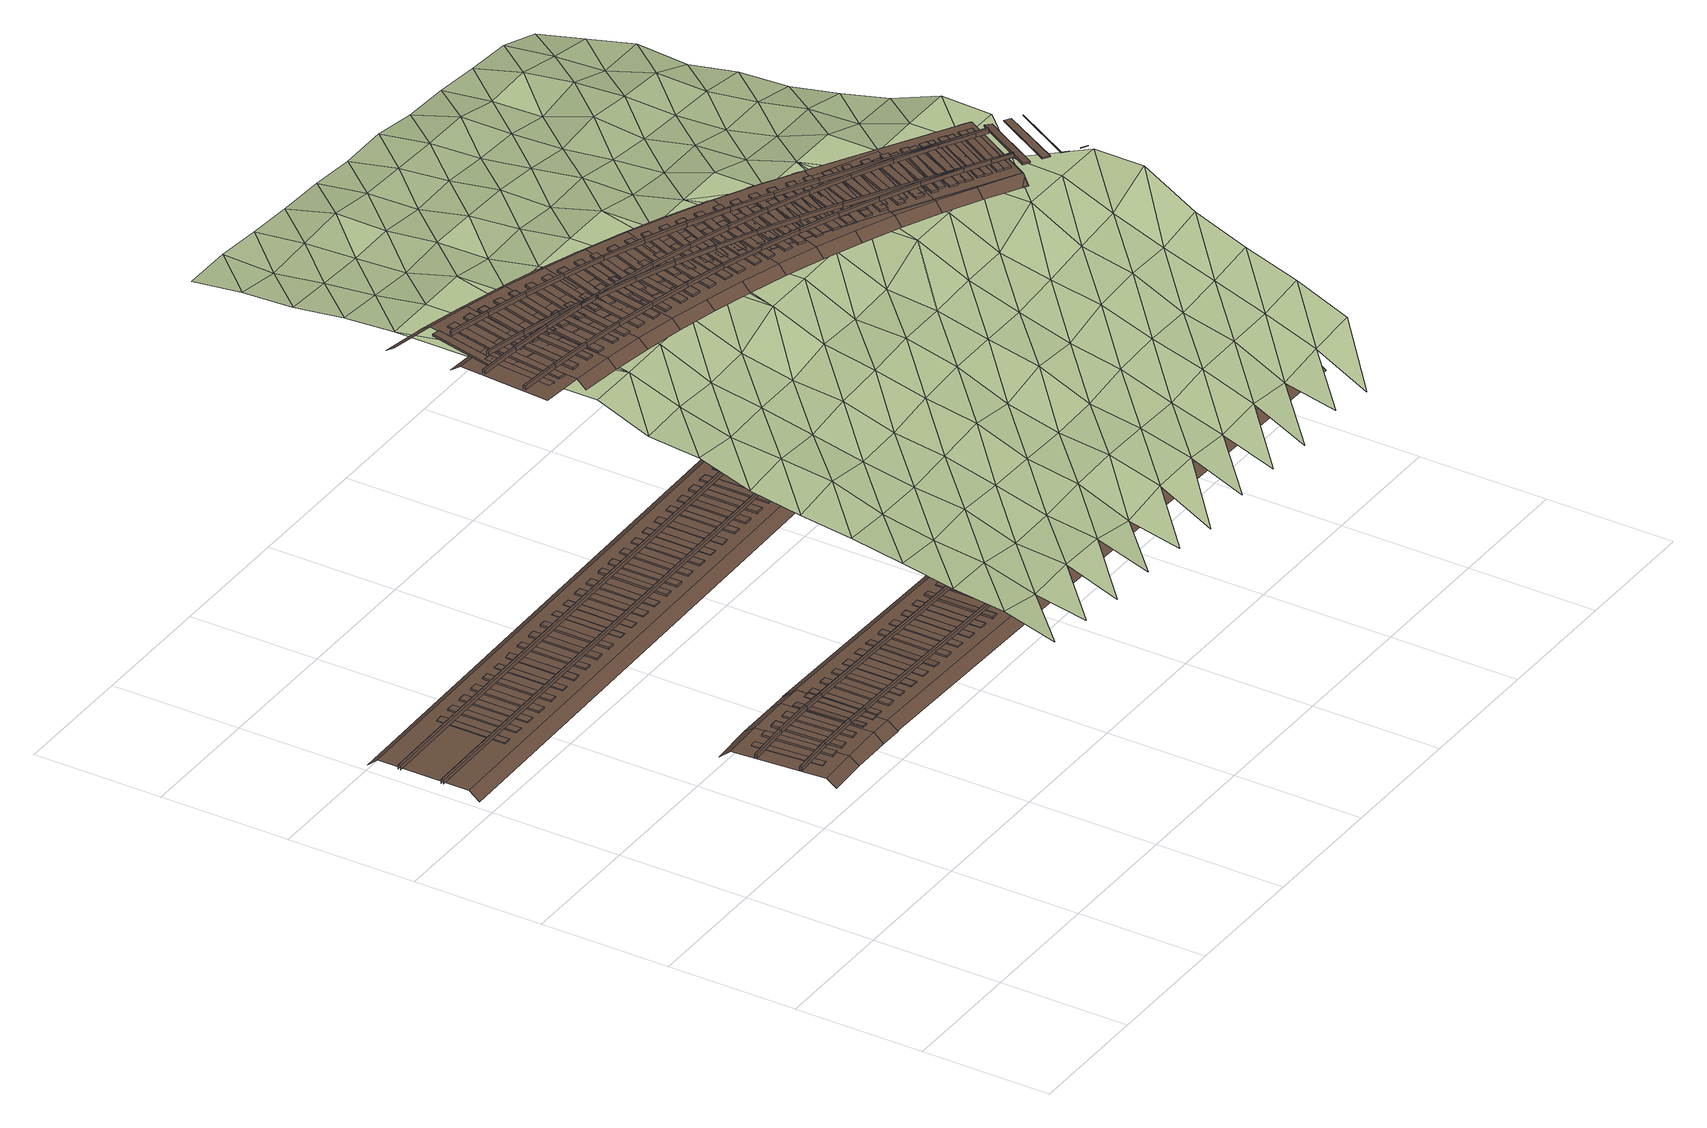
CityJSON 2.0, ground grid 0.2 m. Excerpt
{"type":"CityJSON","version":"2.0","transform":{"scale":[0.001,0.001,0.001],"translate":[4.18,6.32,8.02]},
"CityObjects":{
"terrain1":{"type":"TINRelief","geometry":[{"type":"CompositeSurface","lod":"3","boundaries":[[[0,1,2]],[[3,4,1]],[[3,1,0]],[[5,6,4]],[[5,4,3]],[[7,8,6]],[[9,0,10]],[[5,7,6]],[[11,12,8]],[[13,3,0]],[[11,8,7]],[[14,15,12]],[[13,0,9]],[[16,5,3]],[[14,12,11]],[[17,18,15]],[[13,16,3]],[[19,7,5]],[[20,9,21]],[[14,17,15]],[[22,23,18]],[[16,19,5]],[[24,11,7]],[[25,13,9]],[[22,18,17]],[[26,27,23]],[[24,7,19]],[[28,14,11]],[[20,25,9]],[[29,16,13]],[[26,23,22]],[[24,28,11]],[[30,17,14]],[[29,13,25]],[[31,19,16]],[[32,27,26]],[[33,20,34]],[[28,30,14]],[[35,22,17]],[[29,31,16]],[[36,24,19]],[[37,25,20]],[[30,35,17]],[[38,26,22]],[[31,36,19]],[[39,28,24]],[[33,37,20]],[[40,29,25]],[[32,26,41]],[[38,22,35]],[[39,24,36]],[[42,30,28]],[[37,40,25]],[[43,31,29]],[[44,45,32]],[[46,33,47]],[[39,42,28]],[[48,35,30]],[[43,29,40]],[[41,44,32]],[[49,36,31]],[[50,51,45]],[[52,26,38]],[[41,26,52]],[[53,37,33]],[[42,48,30]],[[54,38,35]],[[43,49,31]],[[50,45,44]],[[55,39,36]],[[56,57,51]],[[53,33,46]],[[58,40,37]],[[48,54,35]],[[49,55,36]],[[50,56,51]],[[59,42,39]],[[60,38,54]],[[61,62,57]],[[53,58,37]],[[52,38,60]],[[63,44,41]],[[64,43,40]],[[65,46,66]],[[55,59,39]],[[56,61,57]],[[67,48,42]],[[52,63,41]],[[58,64,40]],[[68,50,44]],[[69,49,43]],[[70,53,46]],[[67,42,59]],[[71,54,48]],[[60,54,72]],[[63,68,44]],[[69,43,64]],[[73,56,50]],[[74,55,49]],[[65,70,46]],[[75,52,60]],[[76,58,53]],[[67,71,48]],[[73,50,68]],[[69,74,49]],[[72,54,71]],[[77,61,56]],[[78,59,55]],[[75,60,72]],[[76,53,70]],[[79,63,52]],[[80,64,58]],[[81,65,82]],[[73,77,56]],[[74,78,55]],[[83,67,59]],[[75,79,52]],[[76,80,58]],[[84,68,63]],[[85,69,64]],[[86,70,65]],[[78,83,59]],[[87,71,67]],[[79,84,63]],[[72,71,87]],[[80,85,64]],[[88,73,68]],[[89,74,69]],[[81,86,65]],[[90,75,72]],[[91,76,70]],[[84,88,68]],[[89,69,85]],[[92,77,73]],[[93,78,74]],[[87,90,72]],[[94,67,83]],[[86,91,70]],[[95,79,75]],[[96,80,76]],[[87,67,97]],[[98,81,99]],[[92,73,88]],[[89,93,74]],[[100,83,78]],[[90,95,75]],[[96,76,91]],[[101,84,79]],[[102,85,80]],[[97,67,94]],[[103,86,81]],[[93,100,78]],[[101,79,95]],[[96,102,80]],[[104,88,84]],[[100,94,83]],[[105,89,85]],[[98,103,81]],[[106,90,87]],[[107,91,86]],[[101,104,84]],[[102,105,85]],[[108,92,88]],[[109,93,89]],[[97,106,87]],[[103,107,86]],[[110,95,90]],[[111,96,91]],[[112,98,113]],[[104,108,88]],[[109,89,105]],[[114,100,93]],[[106,110,90]],[[94,100,115]],[[107,111,91]],[[116,101,95]],[[117,102,96]],[[118,97,94]],[[119,103,98]],[[109,114,93]],[[110,116,95]],[[117,96,111]],[[120,104,101]],[[115,100,114]],[[121,105,102]],[[115,118,94]],[[119,98,112]],[[122,106,97]],[[123,107,103]],[[120,101,116]],[[117,121,102]],[[124,108,104]],[[125,109,105]],[[122,97,118]],[[119,123,103]],[[126,110,106]],[[127,111,107]],[[128,112,129]],[[120,124,104]],[[115,114,130]],[[121,125,105]],[[122,126,106]],[[123,127,107]],[[131,116,110]],[[132,117,111]],[[133,118,115]],[[134,114,109]],[[135,119,112]],[[136,115,130]],[[126,131,110]],[[127,132,111]],[[137,120,116]],[[138,121,117]],[[136,133,115]],[[134,109,125]],[[128,135,112]],[[139,122,118]],[[130,114,134]],[[140,123,119]],[[131,137,116]],[[138,117,132]],[[141,124,120]],[[142,125,121]],[[133,139,118]],[[135,140,119]],[[143,126,122]],[[144,127,123]],[[145,136,130]],[[146,128,147]],[[141,120,137]],[[138,142,121]],[[143,122,139]],[[144,123,140]],[[148,131,126]],[[134,125,142]],[[149,132,127]],[[134,145,130]],[[150,133,136]],[[135,128,151]],[[143,148,126]],[[144,149,127]],[[152,137,131]],[[153,138,132]],[[146,151,128]],[[150,136,145]],[[154,139,133]],[[155,140,135]],[[148,152,131]],[[149,153,132]],[[156,141,137]],[[157,142,138]],[[151,155,135]],[[150,154,133]],[[134,142,158]],[[159,143,139]],[[160,144,140]],[[161,145,134]],[[152,156,137]],[[153,157,138]],[[158,142,162]],[[155,160,140]],[[154,159,139]],[[163,148,143]],[[162,142,164]],[[165,149,144]],[[158,161,134]],[[166,150,145]],[[157,164,142]],[[165,144,160]],[[163,143,159]],[[167,152,148]],[[168,153,149]],[[161,166,145]],[[169,154,150]],[[170,158,162]],[[157,153,168]],[[165,168,149]],[[163,167,148]],[[162,164,171]],[[172,156,152]],[[169,150,166]],[[173,159,154]],[[171,170,162]],[[174,161,158]],[[167,172,152]],[[157,175,164]],[[169,173,154]],[[176,163,159]],[[174,158,170]],[[177,166,161]],[[171,164,178]],[[173,176,159]],[[179,167,163]],[[174,177,161]],[[180,169,166]],[[175,178,164]],[[181,170,171]],[[179,163,176]],[[182,172,167]],[[177,180,166]],[[183,173,169]],[[178,181,171]],[[184,174,170]],[[179,182,167]],[[183,169,180]],[[185,176,173]],[[181,184,170]],[[186,177,174]],[[183,185,173]],[[187,179,176]],[[186,174,184]],[[188,180,177]],[[185,187,176]],[[189,182,179]],[[186,188,177]],[[190,183,180]],[[187,189,179]],[[188,190,180]],[[191,185,183]],[[191,183,190]],[[192,187,185]],[[191,192,185]],[[193,189,187]],[[192,193,187]]]}]},
"railway1":{"type":"Railway","attributes":{"function":"1855"},"geometry":[{"type":"MultiSurface","lod":"3","boundaries":[[[194,195,196,197]],[[198,199,200,201]],[[202,203,204,205]],[[206,202,205,207]],[[208,206,207,209]],[[210,211,199,198]],[[200,212,213,201]],[[214,194,197,215]],[[199,211,212,200]],[[216,217,218,219]],[[220,216,219,221]],[[222,220,221,223]],[[224,225,226,227]],[[228,214,215,229]],[[230,224,227,231]],[[230,232,225,224]],[[226,233,231,227]],[[225,232,233,226]],[[234,235,236,237]],[[232,230,231,233]],[[238,234,237,239]],[[197,196,240,241]],[[236,242,239,237]],[[238,243,235,234]],[[235,243,242,236]],[[205,204,244,245]],[[207,205,245,246]],[[209,207,246,247]],[[243,238,239,242]],[[248,249,250,251]],[[215,197,241,252]],[[253,248,251,254]],[[219,218,255,256]],[[221,219,256,257]],[[223,221,257,258]],[[253,259,249,248]],[[250,260,254,251]],[[249,259,260,250]],[[229,215,252,261]],[[259,253,254,260]],[[262,263,264,265]],[[241,240,266,267]],[[268,262,265,269]],[[268,270,263,262]],[[264,271,269,265]],[[245,244,272,273]],[[246,245,273,274]],[[247,246,274,275]],[[263,270,271,264]],[[276,277,278,279]],[[252,241,267,280]],[[270,268,269,271]],[[281,276,279,282]],[[256,255,283,284]],[[257,256,284,285]],[[258,257,285,286]],[[287,288,289,290]],[[291,292,293,294]],[[281,295,277,276]],[[278,296,282,279]],[[267,266,297,280]],[[277,295,296,278]],[[298,291,294,299]],[[261,252,280,297]],[[293,300,299,294]],[[295,281,282,296]],[[292,301,300,293]],[[302,303,304,305]],[[301,298,299,300]],[[306,302,305,307]],[[304,308,307,305]],[[303,309,308,304]],[[310,311,312,313]],[[309,306,307,308]],[[314,310,313,315]],[[312,316,315,313]],[[311,317,316,312]],[[318,319,320,321]],[[317,314,315,316]],[[322,318,321,323]],[[320,324,323,321]],[[319,325,324,320]],[[326,327,328,329]],[[325,322,323,324]],[[330,326,329,331]],[[328,332,331,329]],[[327,333,332,328]],[[334,335,336,337]],[[333,330,331,332]],[[338,334,337,339]],[[336,340,339,337]],[[335,341,340,336]],[[342,343,344,345]],[[341,338,339,340]],[[346,342,345,347]],[[344,348,347,345]],[[343,349,348,344]],[[350,351,352,353]],[[349,346,347,348]],[[354,350,353,355]],[[352,356,355,353]],[[351,357,356,352]],[[358,359,360,361]],[[357,354,355,356]],[[362,358,361,363]],[[360,364,363,361]],[[359,365,364,360]],[[366,367,368,369]],[[365,362,363,364]],[[370,366,369,371]],[[368,372,371,369]],[[367,373,372,368]],[[374,375,376,377]],[[373,370,371,372]],[[378,374,377,379]],[[376,380,379,377]],[[375,381,380,376]],[[382,383,384,385]],[[381,378,379,380]],[[386,382,385,387]],[[384,388,387,385]],[[383,389,388,384]],[[390,391,392,393]],[[389,386,387,388]],[[394,390,393,395]],[[392,396,395,393]],[[391,397,396,392]],[[398,399,400,401]],[[397,394,395,396]],[[402,398,401,403]],[[400,404,403,401]],[[399,405,404,400]],[[406,407,408,409]],[[405,402,403,404]],[[410,406,409,411]],[[408,412,411,409]],[[407,413,412,408]],[[414,415,416,417]],[[413,410,411,412]],[[418,414,417,419]],[[416,420,419,417]],[[415,421,420,416]],[[422,423,424,425]],[[421,418,419,420]],[[426,422,425,427]],[[424,428,427,425]],[[423,429,428,424]],[[430,431,432,433]],[[429,426,427,428]],[[434,430,433,435]],[[432,436,435,433]],[[431,437,436,432]],[[290,438,439,287]],[[440,441,442,443]],[[437,434,435,436]],[[444,445,446,447]],[[448,445,444,449]],[[449,450,451,448]],[[452,440,443,453]],[[442,454,453,443]],[[288,287,439,455]],[[441,456,454,442]],[[457,458,459,460]],[[461,462,463,464]],[[465,462,461,466]],[[466,467,468,465]],[[456,452,453,454]],[[469,457,460,470]],[[459,471,470,460]],[[472,289,288,455]],[[458,473,471,459]],[[474,475,476,477]],[[473,469,470,471]],[[478,474,477,479]],[[476,480,479,477]],[[475,481,480,476]],[[482,483,484,485]],[[481,478,479,480]],[[486,482,485,487]],[[484,488,487,485]],[[483,489,488,484]],[[490,491,492,493]],[[489,486,487,488]],[[494,490,493,495]],[[492,496,495,493]],[[491,497,496,492]],[[498,499,500,501]],[[497,494,495,496]],[[502,498,501,503]],[[500,504,503,501]],[[499,505,504,500]],[[506,507,508,509]],[[505,502,503,504]],[[510,506,509,511]],[[508,512,511,509]],[[507,513,512,508]],[[513,510,511,512]]]}]},
"railway2":{"type":"Railway","attributes":{"function":"1855"},"geometry":[{"type":"MultiSurface","lod":"3","boundaries":[[[514,515,516,517]],[[515,518,519,516]],[[518,520,521,519]],[[522,523,524,525]],[[526,527,528,529]],[[530,531,532,533]],[[534,535,529,528]],[[536,537,538,539]],[[540,541,542,543]],[[541,544,545,542]],[[544,546,547,545]],[[548,530,533,549]],[[535,550,526,529]],[[549,533,532,551]],[[523,552,553,524]],[[531,554,551,532]],[[555,556,557,558]],[[559,536,539,560]],[[561,562,522,563]],[[564,565,566,567]],[[568,569,570,571]],[[560,539,538,572]],[[537,573,572,538]],[[554,548,549,551]],[[574,555,558,575]],[[576,577,515,514]],[[577,578,518,515]],[[578,579,520,518]],[[580,581,582,583]],[[575,558,557,584]],[[585,568,571,586]],[[587,588,589,590]],[[588,591,592,589]],[[593,594,595,596]],[[556,597,584,557]],[[591,598,599,592]],[[600,601,602,603]],[[586,571,570,604]],[[573,559,560,572]],[[562,605,523,522]],[[569,606,604,570]],[[565,607,580,566]],[[597,574,575,584]],[[608,593,596,609]],[[610,611,541,540]],[[611,612,544,541]],[[612,613,546,544]],[[614,615,616,617]],[[609,596,595,618]],[[619,620,621,622]],[[623,600,603,624]],[[594,625,618,595]],[[624,603,602,626]],[[606,585,586,604]],[[627,628,629,630]],[[631,632,562,561]],[[633,634,565,564]],[[628,635,636,629]],[[635,637,638,636]],[[601,639,626,602]],[[605,640,552,523]],[[641,614,617,642]],[[625,608,609,618]],[[642,617,616,643]],[[644,619,622,645]],[[646,647,648,649]],[[650,651,652,653]],[[615,654,643,616]],[[645,622,621,655]],[[656,657,577,576]],[[657,658,578,577]],[[658,659,579,578]],[[660,661,588,587]],[[607,662,581,580]],[[639,623,624,626]],[[661,663,591,588]],[[620,664,655,621]],[[663,665,598,591]],[[666,646,649,667]],[[632,668,605,562]],[[654,641,642,643]],[[669,670,671,672]],[[673,674,675,676]],[[667,649,648,677]],[[678,650,653,679]],[[634,680,607,565]],[[647,681,677,648]],[[679,653,652,682]],[[664,644,645,655]],[[683,684,611,610]],[[684,685,612,611]],[[651,686,682,652]],[[685,687,613,612]],[[688,689,634,633]],[[690,673,676,691]],[[692,693,632,631]],[[694,695,628,627]],[[695,696,635,628]],[[696,697,637,635]],[[698,699,700,701]],[[702,669,672,703]],[[681,666,667,677]],[[691,676,675,704]],[[705,706,707,708]],[[703,672,671,709]],[[674,710,704,675]],[[668,711,640,605]],[[670,712,709,671]],[[686,678,679,682]],[[713,714,657,656]],[[715,716,661,660]],[[714,717,658,657]],[[716,718,663,661]],[[717,719,659,658]],[[718,720,665,663]],[[721,705,708,722]],[[680,723,662,607]],[[724,725,726,727]],[[728,698,701,729]],[[710,690,691,704]],[[722,708,707,730]],[[731,732,733,734]],[[729,701,700,735]],[[706,736,730,707]],[[693,737,668,632]],[[699,738,735,700]],[[712,702,703,709]],[[689,739,680,634]],[[740,741,742,743]],[[744,731,734,745]],[[746,747,689,688]],[[748,749,750,751]],[[752,753,684,683]],[[754,724,727,755]],[[753,756,685,684]],[[756,757,687,685]],[[736,721,722,730]],[[745,734,733,758]],[[755,727,726,759]],[[760,761,693,692]],[[762,763,695,694]],[[763,764,696,695]],[[764,765,697,696]],[[732,766,758,733]],[[725,767,759,726]],[[738,728,729,735]],[[768,769,770,771]],[[772,740,743,773]],[[774,748,751,775]],[[737,776,711,668]],[[777,778,716,715]],[[779,780,781,782]],[[778,783,718,716]],[[773,743,742,784]],[[775,751,750,785]],[[786,787,714,713]],[[783,788,720,718]],[[787,789,717,714]],[[789,790,719,717]],[[766,744,745,758]],[[749,791,785,750]],[[741,792,784,742]],[[739,793,723,680]],[[767,754,755,759]],[[794,795,796,797]],[[747,798,739,689]],[[799,800,801,802]],[[803,768,771,804]],[[805,779,782,806]],[[807,808,747,746]],[[804,771,770,809]],[[806,782,781,810]],[[791,774,775,785]],[[769,811,809,770]],[[780,812,810,781]],[[792,772,773,784]],[[813,814,753,752]],[[814,815,756,753]],[[816,817,761,760]],[[818,819,820,821]],[[815,822,757,756]],[[823,824,763,762]],[[824,825,764,763]],[[825,826,765,764]],[[827,794,797,828]],[[829,799,802,830]],[[831,832,833,834]],[[828,797,796,835]],[[830,802,801,836]],[[795,837,835,796]],[[838,839,778,777]],[[812,805,806,810]],[[839,840,783,778]],[[800,841,836,801]],[[840,842,788,783]],[[811,803,804,809]],[[843,844,776,737]],[[845,846,787,786]],[[847,848,849,850]],[[846,851,789,787]],[[851,852,790,789]],[[853,818,821,854]],[[798,855,793,739]],[[856,831,834,857]],[[854,821,820,858]],[[859,860,861,862]],[[808,863,798,747]],[[857,834,833,864]],[[819,865,858,820]],[[866,867,808,807]],[[843,737,693,761,817,868,869,870]],[[841,829,830,836]],[[871,872,873,874]],[[837,827,828,835]],[[832,875,864,833]],[[876,847,850,877]],[[878,879,880,881]],[[882,868,817,816]],[[877,850,849,883]],[[884,885,824,823]],[[886,859,862,887]],[[885,888,825,824]],[[889,890,814,813]],[[890,891,815,814]],[[891,892,822,815]],[[888,893,826,825]],[[848,894,883,849]],[[887,862,861,895]],[[896,897,898,899]],[[865,853,854,858]],[[875,856,857,864]],[[900,901,839,838]],[[860,902,895,861]],[[901,903,840,839]],[[903,904,842,840]],[[905,871,874,906]],[[906,874,873,907]],[[908,878,881,909]],[[910,911,912,913]],[[914,915,846,845]],[[915,916,851,846]],[[916,917,852,851]],[[872,918,907,873]],[[919,920,921,922]],[[870,923,844,843]],[[909,881,880,924]],[[863,925,855,798]],[[894,876,877,883]],[[926,927,867,866]],[[879,928,924,880]],[[902,886,887,895]],[[929,896,899,930]],[[931,932,933,934]],[[930,899,898,935]],[[936,910,913,937]],[[897,938,935,898]],[[939,940,941,942]],[[943,944,868,882]],[[937,913,912,945]],[[946,947,885,884]],[[918,905,906,907]],[[947,948,888,885]],[[949,919,922,950]],[[928,908,909,924]],[[911,951,945,912]],[[948,952,893,888]],[[927,953,954,863,808,867]],[[955,956,890,889]],[[956,957,891,890]],[[950,922,921,958]],[[957,959,892,891]],[[960,961,901,900]],[[961,962,903,901]],[[962,963,904,903]],[[920,964,958,921]],[[965,966,967,968]],[[969,931,934,970]],[[971,972,973,974]],[[970,934,933,975]],[[938,929,930,935]],[[976,977,915,914]],[[977,978,916,915]],[[978,979,917,916]],[[932,980,975,933]],[[981,939,942,982]],[[983,984,927,926]],[[951,936,937,945]],[[982,942,941,985]],[[954,986,925,863]],[[987,988,989,990]],[[869,991,923,870]],[[992,993,994,995]],[[940,996,985,941]],[[997,965,968,998]],[[964,949,950,958]],[[998,968,967,999]],[[944,1000,869,868]],[[1001,971,974,1002]],[[966,1003,999,967]],[[1004,1005,944,943]],[[980,969,970,975]],[[1002,974,973,1006]],[[1007,1008,947,946]],[[1008,1009,948,947]],[[1010,1011,1012,1013]],[[1014,1015,1016,1017]],[[1009,1018,952,948]],[[972,1019,1006,973]],[[1020,1021,961,960]],[[1021,1022,962,961]],[[1022,1023,963,962]],[[1024,987,990,1025]],[[1026,1027,956,955]],[[1027,1028,957,956]],[[1025,990,989,1029]],[[1028,1030,959,957]],[[1031,992,995,1032]],[[996,981,982,985]],[[988,1033,1029,989]],[[1032,995,994,1034]],[[1035,1036,1037,1038]],[[1039,1040,984,983]],[[993,1041,1034,994]],[[1003,997,998,999]],[[1042,1043,977,976]],[[1044,1045,1046,1047]],[[1043,1048,978,977]],[[1048,1049,979,978]],[[1050,1010,1013,1051]],[[953,1052,986,954]],[[1051,1013,1012,1053]],[[1054,1014,1017,1055]],[[1019,1001,1002,1006]],[[1000,1056,991,869]],[[1057,1058,1059,1060]],[[1011,1061,1053,1012]],[[1055,1017,1016,1062]],[[1015,1063,1062,1016]],[[1064,1065,1066,1067]],[[1033,1024,1025,1029]],[[1068,1069,1005,1004]],[[1070,1071,1021,1020]],[[1072,1073,1008,1007]],[[1073,1074,1009,1008]],[[1040,1075,1076,953,927,984]],[[1077,1044,1047,1078]],[[1071,1079,1022,1021]],[[1080,1035,1038,1081]],[[1074,1082,1018,1009]],[[1079,1083,1023,1022]],[[1041,1031,1032,1034]],[[1084,1085,1086,1087]],[[1081,1038,1037,1088]],[[1078,1047,1046,1089]],[[1036,1090,1088,1037]],[[1045,1091,1089,1046]],[[1092,1093,1027,1026]],[[1093,1094,1028,1027]],[[1094,1095,1030,1028]],[[1096,1097,1098,1099]],[[1061,1050,1051,1053]],[[1100,1000,944,1005,1069,1101]],[[1102,1057,1060,1103]],[[1104,1064,1067,1105]],[[1106,1107,1043,1042]],[[1063,1054,1055,1062]],[[1107,1108,1048,1043]],[[1109,1110,1111,1112]],[[1103,1060,1059,1113]],[[1108,1114,1049,1048]],[[1105,1067,1066,1115]],[[1058,1116,1113,1059]],[[1065,1117,1115,1066]],[[1076,1118,1052,953]],[[1119,1120,1121,1122]],[[1091,1077,1078,1089]],[[1123,1084,1087,1124]],[[1100,1125,1056,1000]],[[1124,1087,1086,1126]],[[1090,1080,1081,1088]],[[1127,1096,1099,1128]],[[1129,1130,1131,1132]],[[1133,1134,1069,1068]],[[1085,1135,1126,1086]],[[1136,1137,1073,1072]],[[1128,1099,1098,1138]],[[1137,1139,1074,1073]],[[1139,1140,1082,1074]],[[1097,1141,1138,1098]],[[1142,1143,1144,1145]],[[1146,1109,1112,1147]],[[1117,1104,1105,1115]],[[1147,1112,1111,1148]],[[1149,1119,1122,1150]],[[1116,1102,1103,1113]],[[1151,1152,1153,1154]],[[1155,1156,1093,1092]],[[1110,1157,1148,1111]],[[1156,1158,1094,1093]],[[1158,1159,1095,1094]],[[1150,1122,1121,1160]],[[1120,1161,1160,1121]],[[1162,1163,1107,1106]],[[1163,1164,1108,1107]],[[1165,1166,1167,1168]],[[1164,1169,1114,1108]],[[1170,1171,1040,1039]],[[1172,1129,1132,1173]],[[1075,1174,1118,1076]],[[1141,1127,1128,1138]],[[1135,1123,1124,1126]],[[1173,1132,1131,1175]],[[1176,1177,1178,1179]],[[1180,1142,1145,1181]],[[1130,1182,1175,1131]],[[1181,1145,1144,1183]],[[1184,1185,1134,1133]],[[1186,1187,1188,1189]],[[1143,1190,1183,1144]],[[1101,1191,1125,1100]],[[1134,1192,1101,1069]],[[1193,1151,1154,1194]],[[1157,1146,1147,1148]],[[1194,1154,1153,1195]],[[1161,1149,1150,1160]],[[1196,1197,1198,1199]],[[1200,1165,1168,1201]],[[1152,1202,1195,1153]],[[1203,1204,1071,1070]],[[1201,1168,1167,1205]],[[1204,1206,1079,1071]],[[1206,1207,1083,1079]],[[1208,1209,1210,1211]],[[1166,1212,1205,1167]],[[1213,1214,1156,1155]],[[1214,1215,1158,1156]],[[1216,1176,1179,1217]],[[1215,1218,1159,1158]],[[1219,1220,1163,1162]],[[1182,1172,1173,1175]],[[1220,1221,1164,1163]],[[1217,1179,1178,1222]],[[1221,1223,1169,1164]],[[1224,1225,1226,1227]],[[1190,1180,1181,1183]],[[1228,1186,1189,1229]],[[1177,1230,1222,1178]],[[1229,1189,1188,1231]],[[1232,1233,1234,1235]],[[1187,1236,1231,1188]],[[1171,1237,1075,1040]],[[1238,1239,1185,1184]],[[1240,1196,1199,1241]],[[1202,1193,1194,1195]],[[1241,1199,1198,1242]],[[1243,1244,1245,1246]],[[1247,1208,1211,1248]],[[1197,1249,1242,1198]],[[1212,1200,1201,1205]],[[1192,1250,1191,1101]],[[1248,1211,1210,1251]],[[1252,1253,1254,1255]],[[1209,1256,1251,1210]],[[1257,1258,1137,1136]],[[1259,1224,1227,1260]],[[1258,1261,1139,1137]],[[1230,1216,1217,1222]],[[1261,1262,1140,1139]],[[1260,1227,1226,1263]],[[1264,1265,1266,1267]],[[1268,1232,1235,1269]],[[1236,1228,1229,1231]],[[1225,1270,1263,1226]],[[1271,1272,1214,1213]],[[1269,1235,1234,1273]],[[1272,1274,1215,1214]],[[1274,1275,1218,1215]],[[1239,1276,1277,1192,1134,1185]],[[1278,1279,1280,1281]],[[1282,1283,1220,1219]],[[1233,1284,1273,1234]],[[1283,1285,1221,1220]],[[1285,1286,1223,1221]],[[1287,1243,1246,1288]],[[1249,1240,1241,1242]],[[1288,1246,1245,1289]],[[1290,1252,1255,1291]],[[1244,1292,1289,1245]],[[1256,1247,1248,1251]],[[1291,1255,1254,1293]],[[1237,1294,1174,1075]],[[1295,1296,1297,1298]],[[1253,1299,1293,1254]],[[1300,1264,1267,1301]],[[1277,1302,1250,1192]],[[1270,1259,1260,1263]],[[1301,1267,1266,1303]],[[1304,1278,1281,1305]],[[1284,1268,1269,1273]],[[1265,1306,1303,1266]],[[1305,1281,1280,1307]],[[1308,1309,1310,1311]],[[1312,1313,1314,1315]],[[1279,1316,1307,1280]],[[1257,1258,1272,1271]],[[1317,1276,1239,1238]],[[1294,1237,1171,1170]],[[1258,1318,1274,1272]],[[1292,1287,1288,1289]],[[1318,1319,1275,1274]],[[1320,1295,1298,1321]],[[1299,1290,1291,1293]],[[1297,1322,1321,1298]],[[1323,1324,1325,1326]],[[1296,1327,1322,1297]],[[1306,1300,1301,1303]],[[1328,1308,1311,1329]],[[1316,1304,1305,1307]],[[1310,1330,1329,1311]],[[1276,1317,1302,1277]],[[1331,1332,1333,1334]],[[1309,1335,1330,1310]],[[1336,1323,1326,1337]],[[1327,1320,1321,1322]]]}]},
"railway3":{"type":"Railway","attributes":{"function":"1855"},"geometry":[{"type":"MultiSurface","lod":"3","boundaries":[[[1338,1339,1340,1341]],[[1342,1338,1341,1343]],[[1340,1344,1343,1341]],[[1339,1345,1344,1340]],[[1346,1347,1348,1349]],[[1345,1342,1343,1344]],[[1350,1346,1349,1351]],[[1348,1352,1351,1349]],[[1347,1353,1352,1348]],[[1354,1355,1356,1357]],[[1353,1350,1351,1352]],[[1358,1354,1357,1359]],[[1356,1360,1359,1357]],[[1355,1361,1360,1356]],[[1362,1363,1364,1365]],[[1361,1358,1359,1360]],[[1366,1362,1365,1367]],[[1364,1368,1367,1365]],[[1363,1369,1368,1364]],[[1370,1371,1372,1373]],[[1369,1366,1367,1368]],[[1374,1370,1373,1375]],[[1372,1376,1375,1373]],[[1371,1377,1376,1372]],[[1378,1379,1380,1381]],[[1377,1374,1375,1376]],[[1382,1378,1381,1383]],[[1380,1384,1383,1381]],[[1379,1385,1384,1380]],[[1386,1387,1388,1389]],[[1385,1382,1383,1384]],[[1390,1386,1389,1391]],[[1388,1392,1391,1389]],[[1387,1393,1392,1388]],[[1394,1395,1396,1397]],[[1393,1390,1391,1392]],[[1398,1394,1397,1399]],[[1396,1400,1399,1397]],[[1395,1401,1400,1396]],[[1402,1403,1404,1405]],[[1401,1398,1399,1400]],[[1406,1402,1405,1407]],[[1404,1408,1407,1405]],[[1403,1409,1408,1404]],[[1410,1411,1412,1413]],[[1409,1406,1407,1408]],[[1414,1410,1413,1415]],[[1412,1416,1415,1413]],[[1411,1417,1416,1412]],[[1418,1419,1420,1421]],[[1417,1414,1415,1416]],[[1422,1418,1421,1423]],[[1420,1424,1423,1421]],[[1419,1425,1424,1420]],[[1426,1427,1428,1429]],[[1425,1422,1423,1424]],[[1430,1426,1429,1431]],[[1428,1432,1431,1429]],[[1427,1433,1432,1428]],[[1434,1435,1436,1437]],[[1433,1430,1431,1432]],[[1438,1434,1437,1439]],[[1436,1440,1439,1437]],[[1435,1441,1440,1436]],[[1442,1443,1444,1445]],[[1441,1438,1439,1440]],[[1446,1442,1445,1447]],[[1444,1448,1447,1445]],[[1443,1449,1448,1444]],[[1450,1451,1452,1453]],[[1449,1446,1447,1448]],[[1454,1455,1456,1457]],[[1458,1450,1453,1459]],[[1460,1461,1462,1463]],[[1462,1464,1465,1463]],[[1464,1466,1467,1465]],[[1452,1468,1459,1453]],[[1451,1469,1468,1452]],[[1470,1471,1472,1473]],[[1456,1474,1475,1457]],[[1469,1458,1459,1468]],[[1476,1477,1478,1479]],[[1478,1480,1481,1479]],[[1480,1482,1483,1481]],[[1484,1470,1473,1485]],[[1472,1486,1485,1473]],[[1471,1487,1486,1472]],[[1474,1488,1489,1475]],[[1490,1491,1492,1493]],[[1487,1484,1485,1486]],[[1494,1490,1493,1495]],[[1492,1496,1495,1493]],[[1491,1497,1496,1492]],[[1498,1499,1500,1501]],[[1497,1494,1495,1496]],[[1502,1498,1501,1503]],[[1500,1504,1503,1501]],[[1499,1505,1504,1500]],[[1506,1507,1508,1509]],[[1505,1502,1503,1504]],[[1510,1506,1509,1511]],[[1508,1512,1511,1509]],[[1507,1513,1512,1508]],[[1514,1515,1516,1517]],[[1513,1510,1511,1512]],[[1518,1514,1517,1519]],[[1516,1520,1519,1517]],[[1515,1521,1520,1516]],[[1522,1523,1524,1525]],[[1521,1518,1519,1520]],[[1526,1522,1525,1527]],[[1524,1528,1527,1525]],[[1523,1529,1528,1524]],[[1530,1531,1532,1533]],[[1529,1526,1527,1528]],[[1534,1530,1533,1535]],[[1532,1536,1535,1533]],[[1531,1537,1536,1532]],[[1538,1539,1540,1541]],[[1537,1534,1535,1536]],[[1542,1538,1541,1543]],[[1540,1544,1543,1541]],[[1539,1545,1544,1540]],[[1546,1547,1548,1549]],[[1545,1542,1543,1544]],[[1550,1546,1549,1551]],[[1548,1552,1551,1549]],[[1547,1553,1552,1548]],[[1554,1555,1556,1557]],[[1553,1550,1551,1552]],[[1558,1554,1557,1559]],[[1556,1560,1559,1557]],[[1555,1561,1560,1556]],[[1562,1563,1564,1565]],[[1561,1558,1559,1560]],[[1566,1562,1565,1567]],[[1564,1568,1567,1565]],[[1563,1569,1568,1564]],[[1570,1571,1572,1573]],[[1569,1566,1567,1568]],[[1574,1570,1573,1575]],[[1572,1576,1575,1573]],[[1571,1577,1576,1572]],[[1578,1579,1580,1581]],[[1577,1574,1575,1576]],[[1582,1578,1581,1583]],[[1580,1584,1583,1581]],[[1579,1585,1584,1580]],[[1586,1587,1588,1589]],[[1585,1582,1583,1584]],[[1590,1586,1589,1591]],[[1588,1592,1591,1589]],[[1587,1593,1592,1588]],[[1594,1595,1596,1597]],[[1593,1590,1591,1592]],[[1598,1594,1597,1599]],[[1596,1600,1599,1597]],[[1595,1601,1600,1596]],[[1601,1598,1599,1600]]]}]}
},
"vertices":[
[220,80,482],[140,80,499],[140,0,477],[220,160,505],[140,160,508],[220,240,514],[140,240,521],[220,320,528],[140,320,534],[300,80,486],[220,0,467],[220,400,554],[140,400,544],[300,160,492],[220,480,563],[140,480,556],[300,240,519],[220,560,570],[140,560,581],[300,320,527],[379,80,483],[300,0,457],[220,640,592],[140,640,589],[300,400,541],[379,160,493],[220,720,620],[140,720,620],[300,480,557],[379,240,514],[300,560,573],[379,320,533],[140,1040,620],[460,80,467],[379,0,457],[300,640,586],[379,400,544],[460,160,499],[300,720,620],[379,480,567],[460,240,512],[220,1040,620],[379,560,573],[460,320,541],[220,1120,607],[140,1120,615],[540,80,479],[460,0,450],[379,640,589],[460,400,554],[220,1200,599],[140,1200,605],[300,1040,620],[540,160,501],[379,720,620],[460,480,572],[220,1280,588],[140,1280,602],[540,240,509],[460,560,586],[300,960,620],[220,1360,591],[140,1360,592],[300,1120,599],[540,320,528],[620,80,479],[540,0,437],[460,640,620],[300,1200,595],[540,400,560],[620,160,499],[460,720,620],[379,960,620],[300,1280,592],[540,480,579],[379,1040,605],[620,240,511],[300,1360,583],[540,560,582],[379,1120,604],[620,320,544],[700,80,472],[620,0,447],[540,640,620],[379,1200,595],[620,400,560],[700,160,496],[460,960,620],[379,1280,596],[620,480,579],[460,1040,608],[700,240,522],[379,1360,576],[620,560,586],[540,880,620],[460,1120,602],[700,320,537],[540,960,620],[780,80,477],[700,0,445],[620,640,620],[460,1200,585],[700,400,559],[780,160,505],[460,1280,583],[700,480,583],[540,1040,598],[780,240,527],[460,1360,572],[700,560,620],[540,1120,599],[780,320,554],[860,80,467],[780,0,438],[700,640,620],[620,880,620],[540,1200,586],[780,400,567],[620,960,601],[860,160,506],[540,1280,579],[780,480,583],[620,1040,601],[860,240,524],[540,1360,563],[780,560,620],[620,1120,589],[860,320,560],[940,80,477],[860,0,450],[700,800,620],[620,1200,578],[860,400,576],[700,960,592],[780,800,620],[940,160,506],[700,880,620],[620,1280,575],[860,480,620],[700,1040,586],[940,240,531],[620,1360,563],[860,560,620],[700,1120,576],[940,320,557],[780,880,596],[1020,80,483],[940,0,435],[700,1200,573],[940,400,585],[780,960,592],[1020,160,515],[700,1280,573],[940,480,618],[780,1040,575],[1020,240,541],[700,1360,549],[940,560,620],[860,800,620],[780,1120,583],[1020,320,570],[860,880,589],[860,720,620],[780,1200,556],[940,640,620],[1020,400,617],[860,960,573],[780,1280,554],[1020,480,617],[860,1040,569],[940,800,592],[940,720,620],[780,1360,544],[860,1120,572],[940,880,589],[1020,640,618],[860,1200,567],[940,960,573],[1020,720,620],[860,1280,556],[940,1040,563],[1020,800,589],[860,1360,535],[940,1120,565],[1020,880,570],[940,1200,541],[1020,960,554],[940,1280,537],[1020,1040,550],[940,1360,528],[1020,1120,535],[1020,1200,540],[1020,1280,521],[1020,1360,502],
[103,337,165],[105,322,153],[169,326,152],[169,342,163],[126,357,165],[137,358,165],[137,358,166],[126,357,166],[100,373,172],[100,373,166],[168,378,166],[168,378,172],[100,377,172],[168,382,172],[100,377,166],[168,382,166],[118,465,165],[129,466,165],[129,466,166],[118,465,166],[92,481,165],[161,486,163],[95,441,172],[95,441,166],[164,446,166],[164,446,172],[95,445,172],[164,450,172],[95,445,166],[164,450,166],[155,359,163],[167,360,163],[167,360,166],[155,359,166],[89,497,153],[161,502,152],[148,467,163],[148,467,166],[160,468,163],[160,468,166],[179,360,163],[191,361,163],[191,361,166],[179,360,166],[175,468,163],[175,468,166],[235,328,150],[235,344,163],[187,469,166],[187,469,163],[235,380,165],[235,380,171],[235,384,171],[235,384,165],[209,361,163],[220,362,163],[220,362,165],[209,361,165],[233,488,162],[204,469,163],[204,469,165],[233,448,165],[233,448,171],[233,452,171],[233,452,165],[217,470,163],[217,470,165],[232,504,150],[238,362,163],[249,363,162],[249,363,163],[238,362,165],[272,328,150],[272,344,162],[233,470,163],[233,470,165],[246,471,162],[246,471,163],[272,380,163],[272,380,169],[272,384,169],[272,384,163],[262,362,162],[273,362,162],[273,362,163],[262,362,163],[272,488,162],[262,470,162],[262,470,163],[272,448,163],[272,448,169],[272,452,169],[272,452,163],[264,345,162],[264,489,162],[264,505,150],[264,329,150],[275,363,162],[286,363,160],[286,363,163],[275,363,163],[273,470,162],[273,470,163],[272,504,150],[275,471,162],[275,471,163],[286,471,163],[286,471,160],[305,363,160],[317,363,160],[317,363,163],[305,363,163],[305,471,160],[305,471,163],[317,471,163],[317,471,160],[334,363,160],[345,363,160],[345,363,162],[334,363,162],[334,471,160],[334,471,162],[345,471,162],[345,471,160],[363,363,159],[376,363,159],[376,363,160],[363,363,160],[363,471,159],[363,471,160],[376,471,160],[376,471,159],[393,363,159],[405,363,158],[406,363,160],[393,363,160],[393,471,159],[393,471,160],[406,471,160],[405,471,158],[422,363,158],[434,363,156],[434,363,159],[422,363,160],[422,471,158],[422,471,160],[434,471,159],[434,471,156],[453,363,156],[464,363,156],[464,363,159],[453,363,159],[453,471,156],[453,471,159],[464,471,159],[464,471,156],[482,363,156],[494,363,156],[494,363,158],[482,363,158],[482,471,156],[482,471,158],[494,471,158],[494,471,156],[512,363,155],[524,363,155],[524,363,156],[512,363,156],[512,471,155],[512,471,156],[524,471,156],[524,471,155],[541,363,155],[553,363,153],[553,363,156],[541,363,156],[541,471,155],[541,471,156],[553,471,156],[553,471,153],[571,363,153],[582,363,153],[582,363,155],[571,363,156],[571,471,153],[571,471,156],[582,471,155],[582,471,153],[601,363,153],[613,363,153],[613,363,155],[601,363,155],[601,471,153],[601,471,155],[613,471,155],[613,471,153],[630,363,152],[642,363,152],[642,363,153],[630,363,153],[630,471,152],[630,471,153],[642,471,153],[642,471,152],[659,363,150],[672,363,150],[672,363,153],[659,363,153],[659,471,150],[659,471,153],[672,471,153],[672,471,150],[688,363,150],[701,363,150],[701,363,152],[688,363,153],[688,471,150],[688,471,153],[701,471,152],[701,471,150],[719,363,150],[730,363,149],[730,363,150],[719,363,152],[719,471,150],[719,471,152],[730,471,150],[730,471,149],[749,363,149],[761,363,149],[761,363,150],[749,363,150],[749,471,149],[749,471,150],[761,471,150],[761,471,149],[778,363,147],[790,363,147],[790,363,150],[778,363,150],[778,471,147],[778,471,150],[790,471,150],[790,471,147],[1371,329,120],[1371,345,131],[808,363,147],[819,363,147],[819,363,149],[808,363,149],[1371,381,140],[257,381,169],[257,381,163],[1371,381,134],[257,385,169],[1371,385,140],[1371,385,134],[257,385,163],[808,471,147],[808,471,149],[819,471,149],[1371,489,131],[819,471,147],[834,363,147],[845,363,146],[845,363,147],[834,363,149],[1371,449,140],[257,449,169],[257,449,163],[1371,449,134],[257,453,169],[1371,453,140],[1371,453,134],[257,453,163],[834,471,147],[834,471,149],[845,471,147],[1371,505,120],[845,471,146],[863,363,146],[874,363,144],[874,363,147],[863,363,147],[863,471,146],[863,471,147],[874,471,147],[874,471,144],[893,363,144],[905,363,144],[905,363,147],[893,363,147],[893,471,144],[893,471,147],[905,471,147],[905,471,144],[922,363,144],[934,363,144],[934,363,146],[922,363,146],[922,471,144],[922,471,146],[934,471,146],[934,471,144],[951,363,143],[964,363,143],[964,363,144],[951,363,144],[951,471,143],[951,471,144],[964,471,144],[964,471,143],[980,363,143],[993,363,142],[994,363,144],[982,363,144],[980,471,143],[982,471,144],[994,471,144],[993,471,142],
[158,798,634],[158,798,640],[92,804,640],[92,804,634],[159,802,640],[92,808,640],[159,802,634],[92,808,634],[155,762,631],[169,905,631],[99,911,631],[89,768,631],[128,891,634],[118,783,634],[129,782,634],[140,890,634],[142,782,631],[153,780,631],[153,780,634],[142,782,634],[129,782,631],[140,890,631],[119,878,631],[132,875,631],[132,875,634],[119,878,634],[166,865,634],[166,865,640],[97,871,640],[97,871,634],[166,869,640],[97,875,640],[166,869,634],[97,875,634],[155,889,631],[155,889,634],[128,891,631],[167,887,634],[171,921,620],[100,927,620],[167,887,631],[171,778,631],[183,777,631],[183,777,634],[171,778,634],[144,983,631],[144,983,634],[217,738,620],[220,754,631],[153,746,620],[192,826,620],[196,841,631],[132,856,631],[129,841,620],[148,871,631],[160,868,631],[160,868,634],[148,871,634],[156,980,634],[156,980,631],[185,885,631],[185,885,634],[225,790,634],[225,790,640],[225,794,640],[225,794,634],[161,997,631],[166,1013,620],[95,1026,620],[92,1011,631],[196,884,634],[172,976,631],[172,976,634],[204,876,634],[204,876,640],[140,891,640],[140,891,634],[206,880,640],[140,895,640],[201,774,631],[212,773,631],[212,773,634],[201,774,634],[196,884,631],[206,880,634],[140,895,634],[177,864,631],[188,862,631],[188,862,634],[177,864,634],[185,973,634],[240,897,631],[185,973,631],[230,981,631],[214,882,631],[214,882,634],[233,857,634],[233,857,640],[235,861,640],[235,861,634],[224,771,631],[236,770,631],[236,770,634],[224,771,634],[225,880,634],[201,859,631],[212,856,631],[212,856,634],[201,859,634],[201,969,631],[201,969,634],[225,880,631],[214,967,634],[220,942,634],[220,942,640],[153,958,640],[153,958,634],[281,728,620],[284,744,631],[254,809,620],[259,825,631],[222,946,640],[155,962,640],[222,946,634],[155,962,634],[214,967,631],[241,912,620],[241,878,631],[241,878,634],[253,876,634],[228,963,631],[228,963,634],[254,767,631],[265,765,631],[265,765,634],[254,767,634],[228,851,631],[241,848,631],[241,848,634],[228,851,634],[253,876,631],[240,960,634],[291,779,634],[291,779,640],[291,783,640],[291,783,634],[269,859,634],[269,859,640],[235,997,620],[270,863,640],[240,960,631],[270,863,634],[270,874,631],[270,874,634],[309,886,631],[252,846,631],[264,842,631],[264,842,634],[252,846,634],[277,763,631],[289,761,631],[289,761,634],[277,763,634],[281,872,634],[257,956,631],[257,956,634],[299,963,631],[281,872,631],[269,952,634],[302,846,634],[302,846,640],[302,850,640],[269,952,631],[302,850,634],[317,790,620],[321,805,631],[297,870,631],[297,870,634],[345,716,620],[349,731,631],[288,924,634],[288,924,640],[289,928,640],[289,928,634],[281,837,631],[292,833,631],[292,833,634],[281,837,634],[284,949,631],[284,949,634],[309,867,634],[305,758,631],[318,756,631],[318,756,634],[305,758,634],[294,945,634],[309,867,631],[312,901,620],[294,945,631],[355,766,634],[355,766,640],[333,840,634],[333,840,640],[357,770,640],[334,843,640],[357,770,634],[334,843,634],[326,864,631],[326,864,634],[304,978,620],[309,828,631],[320,825,631],[320,825,634],[309,828,634],[312,940,631],[312,940,634],[339,862,634],[334,752,631],[347,750,631],[347,750,634],[334,752,634],[323,937,634],[339,862,631],[379,872,631],[323,937,631],[366,942,631],[331,821,631],[342,817,631],[342,817,634],[331,821,634],[355,858,631],[355,858,634],[379,769,620],[383,784,631],[358,747,631],[369,745,631],[369,745,634],[358,747,634],[369,833,634],[369,833,640],[339,931,631],[339,931,634],[371,837,640],[371,837,634],[368,856,634],[352,928,634],[409,701,620],[412,716,631],[353,904,634],[353,904,640],[355,908,640],[355,908,634],[368,856,631],[352,928,631],[360,812,631],[371,808,631],[371,808,634],[360,812,634],[366,923,631],[366,923,634],[383,853,631],[383,853,634],[382,888,620],[396,818,634],[396,818,640],[386,741,631],[399,738,631],[399,738,634],[386,741,634],[398,822,640],[378,919,634],[393,850,634],[421,751,634],[421,751,640],[398,822,634],[422,755,640],[422,755,634],[393,850,631],[378,919,631],[371,958,620],[382,804,631],[393,800,631],[393,800,634],[382,804,634],[433,919,631],[409,736,631],[422,733,631],[422,733,634],[409,736,634],[395,914,631],[395,914,634],[412,846,631],[412,846,634],[438,746,620],[444,760,631],[406,910,634],[422,843,634],[406,910,631],[422,843,631],[438,817,634],[438,817,640],[438,821,640],[472,684,620],[476,699,631],[409,793,631],[421,789,631],[421,789,634],[409,793,634],[438,821,634],[419,882,634],[419,882,640],[421,885,640],[421,885,634],[421,905,631],[421,905,634],[438,840,631],[438,840,634],[438,728,631],[450,725,631],[450,725,634],[438,728,634],[431,901,634],[450,837,634],[431,901,631],[459,794,634],[459,794,640],[460,798,640],[450,837,631],[460,798,634],[447,856,631],[450,872,620],[486,734,634],[486,734,640],[437,783,631],[448,779,631],[448,779,634],[437,783,634],[486,738,640],[486,738,634],[447,894,631],[447,894,634],[438,934,620],[466,832,631],[466,832,634],[460,890,634],[467,720,631],[479,717,631],[479,717,634],[467,720,634],[499,894,631],[479,829,634],[460,890,631],[499,720,620],[505,735,631],[539,680,631],[582,817,631],[515,838,631],[459,774,631],[470,769,631],[470,769,634],[459,774,634],[479,829,631],[476,884,631],[476,884,634],[489,714,631],[502,710,631],[502,710,634],[489,714,634],[534,665,620],[486,879,634],[483,857,634],[483,857,640],[496,825,631],[496,825,634],[486,861,640],[505,799,634],[505,799,640],[505,803,640],[505,803,634],[486,861,634],[486,879,631],[507,822,634],[486,763,631],[498,758,631],[498,758,634],[486,763,634],[520,768,634],[520,768,640],[507,822,631],[521,771,640],[521,771,634],[502,874,631],[502,874,634],[512,869,634],[521,817,631],[521,817,634],[518,705,631],[530,702,631],[530,702,634],[518,705,634],[550,715,634],[550,715,640],[550,718,640],[550,718,634],[512,869,631],[508,753,631],[518,748,631],[518,748,634],[508,753,634],[520,853,620],[533,814,634],[505,909,620],[558,693,620],[565,707,631],[533,814,631],[528,862,631],[528,862,634],[541,698,631],[553,695,631],[553,695,634],[541,698,634],[540,857,634],[550,809,631],[550,809,634],[540,857,631],[534,741,631],[546,736,631],[546,736,634],[534,741,634],[595,644,620],[601,659,631],[562,805,634],[547,830,634],[547,830,640],[550,834,640],[553,851,631],[553,851,634],[562,805,631],[550,834,634],[627,837,631],[563,866,631],[571,779,634],[571,779,640],[572,783,640],[565,846,634],[572,783,634],[581,740,634],[581,740,640],[582,743,640],[582,743,634],[565,846,631],[569,689,631],[581,685,631],[581,685,634],[569,689,634],[576,801,631],[576,801,634],[562,728,631],[573,723,631],[573,723,634],[562,728,634],[588,797,634],[613,693,634],[613,693,640],[614,697,640],[614,697,634],[588,797,631],[581,839,631],[581,839,634],[616,663,620],[623,677,631],[592,834,634],[571,881,620],[592,682,631],[603,677,631],[603,677,634],[592,682,634],[588,833,620],[582,718,631],[594,713,631],[594,713,634],[582,718,634],[592,834,631],[605,791,631],[605,791,634],[616,787,634],[650,794,631],[608,826,631],[608,826,634],[616,787,631],[656,621,620],[662,635,631],[619,821,634],[611,801,634],[611,801,640],[611,804,640],[620,671,631],[630,667,631],[630,667,634],[620,671,634],[610,705,631],[621,699,631],[621,699,634],[610,705,634],[611,804,634],[619,821,631],[640,709,634],[640,709,640],[642,713,640],[642,713,634],[630,782,631],[630,782,634],[636,757,634],[636,757,640],[637,760,640],[642,778,634],[637,760,634],[632,814,631],[632,814,634],[642,778,631],[643,809,634],[630,694,631],[640,688,631],[640,688,634],[630,694,634],[672,631,620],[681,645,631],[643,809,631],[675,669,634],[675,669,640],[646,660,631],[658,656,631],[658,656,634],[646,660,634],[677,673,640],[677,673,634],[658,772,631],[658,772,634],[635,851,620],[669,767,634],[659,801,631],[659,801,634],[655,809,620],[656,679,631],[667,674,631],[667,674,634],[656,679,634],[669,767,631],[669,795,634],[669,795,631],[669,652,631],[680,647,631],[680,647,634],[669,652,634],[716,595,620],[722,610,631],[698,677,634],[698,677,640],[672,769,634],[672,769,640],[674,773,640],[752,771,631],[691,805,631],[685,761,631],[685,761,634],[701,680,640],[683,788,631],[683,788,634],[674,773,634],[701,680,634],[678,668,631],[688,662,631],[688,662,634],[678,668,634],[694,782,634],[697,757,634],[694,782,631],[697,757,631],[701,732,634],[701,732,640],[701,736,640],[701,736,634],[697,640,631],[707,636,631],[707,636,634],[697,640,634],[716,769,631],[781,741,631],[709,774,631],[709,774,634],[712,751,631],[712,751,634],[736,643,634],[736,643,640],[738,646,640],[704,653,631],[714,647,631],[714,647,634],[704,653,634],[720,768,634],[738,646,634],[723,747,634],[720,768,631],[723,747,631],[698,819,620],[719,631,631],[730,626,631],[730,626,634],[719,631,634],[733,761,631],[733,761,634],[722,784,620],[743,755,634],[739,740,631],[739,740,634],[730,638,631],[739,632,631],[739,632,634],[730,638,634],[775,568,620],[781,582,631],[743,755,631],[733,736,634],[733,736,640],[749,735,634],[735,739,640],[735,739,634],[749,735,631],[745,619,631],[755,614,631],[755,614,634],[745,619,634],[758,746,631],[758,746,634],[768,740,634],[764,729,631],[764,729,634],[755,623,631],[765,617,631],[765,617,634],[755,623,634],[765,705,634],[765,705,640],[768,740,631],[765,709,640],[765,709,634],[775,724,634],[775,724,631],[797,615,634],[797,615,640],[799,618,640],[771,606,631],[783,601,631],[783,601,634],[771,606,634],[799,618,634],[893,505,620],[901,519,631],[784,732,631],[784,732,634],[760,785,620],[794,726,634],[781,609,631],[791,603,631],[791,603,634],[781,609,634],[791,717,631],[791,717,634],[794,726,631],[802,712,634],[832,538,620],[839,552,631],[794,596,631],[803,591,631],[803,591,634],[794,596,634],[802,712,631],[787,756,620],[845,712,631],[809,717,631],[809,717,634],[819,711,634],[807,594,631],[816,588,631],[816,588,634],[807,594,634],[818,704,631],[818,704,634],[819,711,631],[924,547,634],[924,547,640],[829,699,634],[925,550,640],[925,550,634],[819,583,631],[831,577,631],[831,577,634],[819,583,634],[829,699,631],[826,676,634],[826,676,640],[829,679,640],[835,702,631],[835,702,634],[829,679,634],[857,584,634],[857,584,640],[858,588,640],[845,696,634],[858,588,634],[832,579,631],[842,573,631],[842,573,634],[832,579,634],[842,692,631],[842,692,634],[845,696,631],[853,687,634],[841,572,631],[851,566,631],[851,566,634],[841,572,634],[853,687,631],[973,643,631],[893,504,620],[902,518,631],[861,687,631],[861,687,634],[871,681,634],[858,564,631],[868,558,631],[868,558,634],[858,564,634],[869,679,631],[869,679,634],[871,681,631],[851,726,620],[880,674,634],[867,558,631],[877,552,631],[877,552,634],[867,558,634],[880,674,631],[957,606,634],[957,606,640],[886,672,631],[886,672,634],[960,609,640],[960,609,634],[896,666,634],[884,549,631],[893,543,631],[893,543,634],[884,549,634],[893,667,631],[893,667,634],[896,666,631],[889,644,634],[889,644,640],[903,661,634],[890,648,640],[890,648,634],[972,644,631],[908,680,631],[893,544,631],[903,538,631],[903,538,634],[893,544,634],[925,547,634],[925,547,640],[903,661,631],[927,550,640],[927,550,634],[912,658,631],[912,658,634],[922,652,634],[919,652,631],[919,652,634],[922,652,631],[930,646,634],[980,657,620],[918,529,631],[928,523,631],[928,523,633],[918,529,634],[930,646,631],[938,643,631],[938,643,634],[915,694,620],[948,637,634],[946,638,631],[946,638,634],[948,637,631],[956,632,634],[944,514,631],[954,508,631],[954,508,633],[944,514,633],[893,523,631],[966,647,631],[973,661,618],[886,509,620],[956,632,631],[979,658,620],[960,610,640],[960,610,634],[972,623,631],[972,623,633],[983,617,631],[970,500,631],[980,494,630],[980,494,631],[970,500,633],[983,617,630],[998,608,630],[998,608,631],[1008,602,631],[995,485,630],[1005,479,630],[1005,479,631],[995,485,631],[1008,602,630],[1024,593,630],[1024,593,631],
[135,863,24],[147,863,24],[147,863,25],[135,863,25],[135,971,24],[135,971,25],[147,971,25],[147,971,24],[164,863,25],[176,863,25],[176,863,27],[164,863,27],[164,971,25],[164,971,27],[176,971,27],[176,971,25],[193,863,25],[206,863,25],[206,863,27],[193,863,27],[193,971,25],[193,971,27],[206,971,27],[206,971,25],[222,863,25],[235,863,25],[235,863,28],[222,863,28],[222,971,25],[222,971,28],[235,971,28],[235,971,25],[253,863,25],[265,863,27],[265,863,28],[253,863,28],[253,971,25],[253,971,28],[265,971,28],[265,971,27],[283,863,27],[294,863,27],[294,863,28],[283,863,28],[283,971,27],[283,971,28],[294,971,28],[294,971,27],[312,863,27],[323,863,28],[323,863,30],[312,863,28],[312,971,27],[312,971,28],[323,971,30],[323,971,28],[342,863,28],[353,863,28],[353,863,30],[342,863,30],[342,971,28],[342,971,30],[353,971,30],[353,971,28],[371,863,28],[383,863,28],[383,863,31],[371,863,30],[371,971,28],[371,971,30],[383,971,31],[383,971,28],[401,863,28],[412,863,28],[412,863,31],[401,863,31],[401,971,28],[401,971,31],[412,971,31],[412,971,28],[431,863,30],[443,863,30],[441,863,31],[430,863,31],[431,971,30],[430,971,31],[441,971,31],[443,971,30],[460,863,30],[472,863,30],[472,863,31],[460,863,31],[460,971,30],[460,971,31],[472,971,31],[472,971,30],[489,863,31],[502,863,31],[502,863,33],[489,863,33],[489,971,31],[489,971,33],[502,971,33],[502,971,31],[518,863,31],[531,863,31],[531,863,33],[518,863,33],[518,971,31],[518,971,33],[531,971,33],[531,971,31],[549,863,31],[560,863,31],[560,863,34],[549,863,34],[14,829,9],[1121,829,30],[1121,845,41],[14,845,22],[549,971,31],[549,971,34],[7,881,24],[1121,881,44],[1121,881,50],[7,881,30],[1121,885,50],[7,885,30],[1121,885,44],[7,885,24],[560,971,34],[560,971,31],[575,863,31],[587,863,31],[587,863,34],[575,863,34],[1121,989,41],[14,989,22],[7,949,24],[1121,949,44],[1121,949,50],[7,949,30],[1121,953,50],[7,953,30],[1121,953,44],[7,953,24],[575,971,31],[575,971,34],[587,971,34],[587,971,31],[1121,1005,30],[14,1005,9],[604,863,33],[616,863,33],[616,863,35],[604,863,35],[604,971,33],[604,971,35],[616,971,35],[616,971,33],[634,863,33],[646,863,33],[646,863,35],[634,863,35],[634,971,33],[634,971,35],[646,971,35],[646,971,33],[662,863,34],[675,863,34],[675,863,35],[662,863,35],[662,971,34],[662,971,35],[675,971,35],[675,971,34],[693,863,34],[704,863,35],[704,863,37],[693,863,35],[693,971,34],[693,971,35],[704,971,37],[704,971,35],[723,863,35],[735,863,35],[735,863,37],[723,863,37],[723,971,35],[723,971,37],[735,971,37],[735,971,35],[752,863,35],[764,863,35],[764,863,38],[752,863,37],[752,971,35],[752,971,37],[764,971,38],[764,971,35],[781,863,35],[794,863,35],[794,863,38],[781,863,38],[781,971,35],[781,971,38],[794,971,38],[794,971,35],[810,863,35],[823,863,37],[823,863,38],[810,863,38],[810,971,35],[810,971,38],[823,971,38],[823,971,37],[841,863,37],[853,863,37],[853,863,38],[841,863,38],[841,971,37],[841,971,38],[853,971,38],[853,971,37],[871,863,38],[883,863,38],[882,863,40],[870,863,40],[871,971,38],[870,971,40],[882,971,40],[883,971,38],[900,863,38],[912,863,38],[912,863,40],[900,863,40],[900,971,38],[900,971,40],[912,971,40],[912,971,38],[930,863,38],[941,863,38],[941,863,41],[930,863,41],[930,971,38],[930,971,41],[941,971,41],[941,971,38],[959,863,38],[970,863,38],[970,863,41],[959,863,41],[959,971,38],[959,971,41],[970,971,41],[970,971,38],[989,863,40],[1001,863,40],[1001,863,41],[989,863,41],[989,971,40],[989,971,41],[1001,971,41],[1001,971,40]
]}
